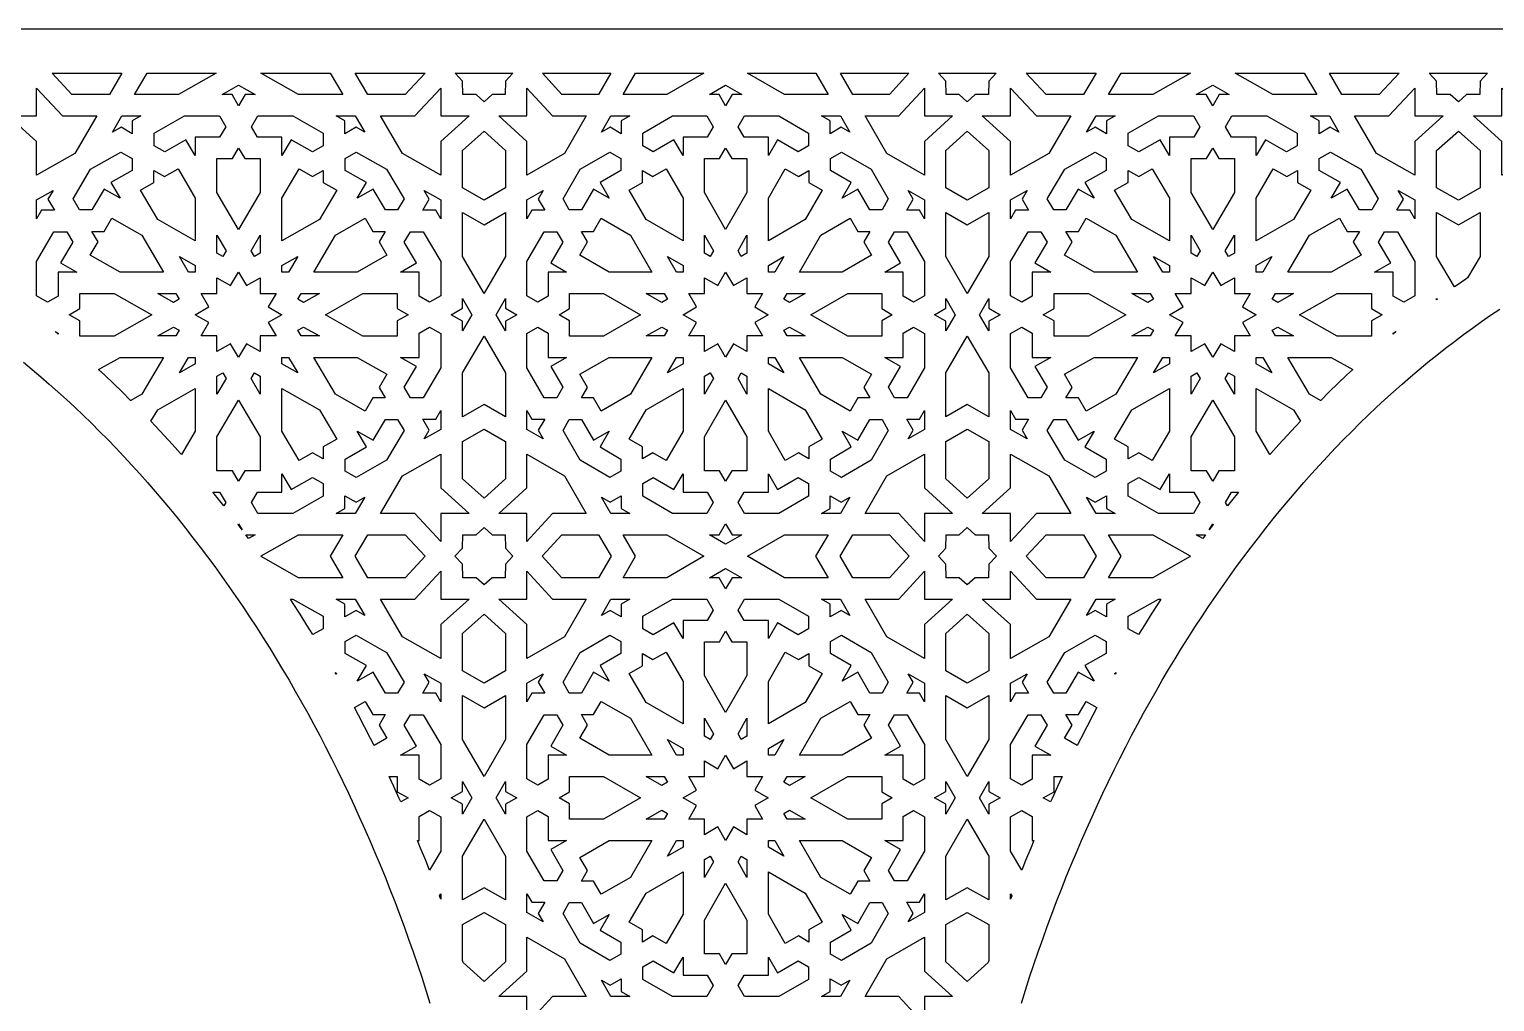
# Model space of a CAD drawing. Extents: x -1025 to 1025, y -625 to 625.
# Drawn here: x -317 to 350, y 182 to 625 of the extents above; entities that cross this region are included whole.
import ezdxf

# ---------------------------------------------------------------- set-up
doc = ezdxf.new("R2010")
doc.units = 0
doc.layers.add('LAYER_1', color=18, linetype='CONTINUOUS')

msp = doc.modelspace()

# ---------------------------------------------------------------- linework, layer by layer
at = {"layer": 'LAYER_1'}
for points in [[(1025, 625), (-1025, 625)], [(134.71, 181.52), (136.57, 187.4), (138.48, 193.25), (140.42, 199.07), (142.41, 204.86), (144.44, 210.62), (146.51, 216.35), (148.62, 222.04), (150.77, 227.7), (152.96, 233.33), (155.19, 238.92), (157.46, 244.48), (159.77, 250.01), (162.11, 255.5), (164.5, 260.96), (166.92, 266.38), (169.38, 271.76), (171.88, 277.11), (174.42, 282.42), (176.99, 287.69), (179.61, 292.93), (182.25, 298.13), (184.94, 303.29), (187.66, 308.41), (190.42, 313.49), (193.22, 318.53), (196.05, 323.53), (198.91, 328.49), (201.81, 333.41), (204.75, 338.29), (207.72, 343.13), (210.73, 347.92), (213.77, 352.67), (216.85, 357.38), (219.96, 362.05), (223.1, 366.67), (226.28, 371.24), (229.49, 375.78), (232.73, 380.26), (236.01, 384.7), (239.32, 389.1), (242.66, 393.45), (246.03, 397.75), (249.44, 402.01), (252.88, 406.22), (256.35, 410.38), (259.85, 414.49), (263.38, 418.55), (266.94, 422.56), (270.54, 426.53), (274.16, 430.44), (277.81, 434.31), (281.5, 438.12), (285.21, 441.88), (288.95, 445.59), (292.73, 449.25), (296.53, 452.85), (300.36, 456.41), (304.22, 459.91), (308.11, 463.35), (312.02, 466.74), (315.97, 470.08), (319.94, 473.36), (323.94, 476.59), (327.96, 479.76), (332.01, 482.88), (336.09, 485.93), (340.2, 488.94), (344.33, 491.88), (348.49, 494.77), (352.68, 497.6)], [(-319.94, 473.36), (-315.97, 470.08), (-312.02, 466.74), (-308.11, 463.35), (-304.22, 459.91), (-300.36, 456.41), (-296.53, 452.85), (-292.73, 449.25), (-288.95, 445.59), (-285.21, 441.88), (-281.5, 438.12), (-277.81, 434.31), (-274.16, 430.44), (-270.54, 426.53), (-266.94, 422.56), (-263.38, 418.55), (-259.85, 414.49), (-256.35, 410.38), (-252.88, 406.22), (-249.44, 402.01), (-246.03, 397.75), (-242.66, 393.45), (-239.32, 389.1), (-236.01, 384.7), (-232.73, 380.26), (-229.49, 375.78), (-226.28, 371.24), (-223.1, 366.67), (-219.96, 362.05), (-216.85, 357.38), (-213.77, 352.67), (-210.73, 347.92), (-207.72, 343.13), (-204.75, 338.29), (-201.81, 333.41), (-198.91, 328.49), (-196.05, 323.53), (-193.22, 318.53), (-190.42, 313.49), (-187.66, 308.41), (-184.94, 303.29), (-182.25, 298.13), (-179.61, 292.93), (-176.99, 287.69), (-174.42, 282.42), (-171.88, 277.11), (-169.38, 271.76), (-166.92, 266.38), (-164.5, 260.96), (-162.11, 255.5), (-159.77, 250.01), (-157.46, 244.48), (-155.19, 238.92), (-152.96, 233.33), (-150.77, 227.7), (-148.62, 222.04), (-146.51, 216.35), (-144.44, 210.62), (-142.41, 204.86), (-140.42, 199.07), (-138.48, 193.25), (-136.57, 187.4), (-134.71, 181.52)]]:
    msp.add_lwpolyline(points, dxfattribs=at)
for points in [[(-280.76, 595.25), (-297.78, 595.25), (-306.83, 605), (-275.04, 605)], [(-249.21, 595.25), (-269.34, 595.25), (-263.61, 605), (-232.04, 605)], [(-174.43, 595.25), (-194.56, 595.25), (-211.73, 605), (-180.16, 605)], [(-145.99, 595.25), (-163.01, 595.25), (-168.74, 605), (-136.95, 605)], [(-100.25, 601.37), (-100.44, 595.25), (-106.37, 595.25), (-110, 591.94), (-113.69, 595.25), (-119.72, 595.25), (-119.91, 601.37), (-123.28, 605), (-96.94, 605)], [(-57.88, 595.25), (-74.61, 595.25), (-83.5, 605), (-52.25, 605)], [(-26.86, 595.25), (-46.65, 595.25), (-41.02, 605), (-9.98, 605)], [(46.66, 595.25), (26.87, 595.25), (9.99, 605), (41.03, 605)], [(74.62, 595.25), (57.89, 595.25), (52.26, 605), (83.51, 605)], [(119.91, 601.37), (119.72, 595.25), (113.69, 595.25), (110, 591.95), (106.37, 595.25), (100.44, 595.25), (100.25, 601.37), (96.94, 605), (123.28, 605)], [(163.01, 595.25), (145.99, 595.25), (136.95, 605), (168.74, 605)], [(194.56, 595.25), (174.43, 595.25), (180.16, 605), (211.73, 605)], [(269.34, 595.25), (249.21, 595.25), (232.04, 605), (263.61, 605)], [(306.83, 605), (297.78, 595.25), (280.76, 595.25), (275.04, 605)], [(343.7, 601.37), (343.51, 595.25), (337.48, 595.25), (333.78, 591.94), (330.08, 595.25), (324.05, 595.25), (323.86, 601.37), (320.49, 605), (347.07, 605)], [(-302.14, 585.53), (-286.47, 585.53), (-296.54, 568.4), (-313.97, 558.5), (-313.97, 573.91), (-326.92, 585.53), (-313.97, 585.53), (-313.97, 598.26)], [(-214.35, 595.25), (-218.92, 595.25), (-221.89, 590.21), (-224.85, 595.25), (-229.43, 595.25), (-221.89, 599.53)], [(-129.81, 585.53), (-116.85, 585.53), (-129.81, 573.91), (-129.81, 558.5), (-147.24, 568.4), (-157.3, 585.53), (-141.63, 585.53), (-129.81, 598.26)], [(-78.9, 585.53), (-63.49, 585.53), (-73.39, 568.4), (-90.52, 558.5), (-90.52, 573.91), (-103.26, 585.53), (-90.52, 585.53), (-90.52, 598.26)], [(7.42, 595.25), (2.92, 595.25), (0, 590.21), (-2.91, 595.25), (-7.41, 595.25), (0, 599.53)], [(90.53, 585.53), (103.26, 585.53), (90.53, 573.91), (90.53, 558.5), (73.39, 568.4), (63.5, 585.53), (78.91, 585.53), (90.53, 598.26)], [(141.63, 585.53), (157.3, 585.53), (147.24, 568.4), (129.81, 558.5), (129.81, 573.91), (116.85, 585.53), (129.81, 585.53), (129.81, 598.26)], [(229.43, 595.25), (224.85, 595.25), (221.89, 590.21), (218.92, 595.25), (214.35, 595.25), (221.89, 599.53)], [(313.97, 585.53), (326.92, 585.53), (313.97, 573.91), (313.97, 558.5), (296.54, 568.4), (286.47, 585.53), (302.14, 585.53), (313.97, 598.26)], [(365.42, 585.53), (381.09, 585.53), (371.03, 568.4), (353.6, 558.5), (353.6, 573.91), (340.64, 585.53), (353.6, 585.53), (353.6, 598.26)], [(-270.31, 583.28), (-270.31, 577.46), (-275.44, 580.37), (-279.4, 578.12), (-275.05, 585.53), (-266.35, 585.53)], [(-227.72, 580.55), (-230.51, 575.81), (-241.65, 575.81), (-241.65, 567.53), (-245.87, 574.7), (-255.52, 569.22), (-260.35, 571.96), (-260.35, 577.71), (-246.56, 585.53), (-230.64, 585.53)], [(-183.43, 577.71), (-183.43, 571.96), (-188.25, 569.22), (-197.91, 574.7), (-202.12, 567.53), (-202.12, 575.81), (-213.27, 575.81), (-216.05, 580.55), (-213.13, 585.53), (-197.21, 585.53)], [(-164.37, 578.12), (-168.34, 580.37), (-173.46, 577.46), (-173.46, 583.28), (-177.43, 585.53), (-168.72, 585.53)], [(-47.6, 583.28), (-47.6, 577.46), (-52.64, 580.37), (-56.54, 578.12), (-52.26, 585.53), (-43.7, 585.53)], [(-5.73, 580.55), (-8.47, 575.81), (-19.43, 575.81), (-19.43, 567.53), (-23.57, 574.7), (-33.06, 569.22), (-37.81, 571.96), (-37.81, 577.71), (-24.25, 585.53), (-8.61, 585.53)], [(37.81, 577.71), (37.81, 571.96), (33.07, 569.22), (23.58, 574.7), (19.44, 567.53), (19.44, 575.81), (8.48, 575.81), (5.74, 580.55), (8.61, 585.53), (24.26, 585.53)], [(56.55, 578.12), (52.65, 580.37), (47.61, 577.46), (47.61, 583.28), (43.71, 585.53), (52.27, 585.53)], [(173.46, 583.28), (173.46, 577.46), (168.34, 580.37), (164.37, 578.12), (168.72, 585.53), (177.43, 585.53)], [(216.05, 580.55), (213.27, 575.81), (202.12, 575.81), (202.12, 567.53), (197.91, 574.7), (188.25, 569.22), (183.43, 571.96), (183.43, 577.71), (197.21, 585.53), (213.13, 585.53)], [(260.35, 577.71), (260.35, 571.96), (255.52, 569.22), (245.87, 574.7), (241.65, 567.53), (241.65, 575.81), (230.51, 575.81), (227.72, 580.55), (230.64, 585.53), (246.56, 585.53)], [(279.4, 578.12), (275.44, 580.37), (270.31, 577.46), (270.31, 583.28), (266.35, 585.53), (275.05, 585.53)], [(-109.98, 578.63), (-100.25, 569.79), (-100.25, 552.78), (-109.98, 547.19), (-110.04, 547.18), (-119.92, 552.78), (-119.92, 569.79), (-110.04, 578.65)], [(119.92, 569.79), (119.92, 552.78), (110.04, 547.18), (110, 547.2), (109.96, 547.18), (100.25, 552.78), (100.25, 569.79), (109.96, 578.65), (110, 578.61), (110.04, 578.65)], [(343.7, 569.79), (343.7, 552.78), (333.78, 547.18), (323.86, 552.78), (323.86, 569.79), (333.78, 578.65)], [(-270.44, 566.23), (-270.44, 560.75), (-280.1, 555.27), (-275.88, 548.1), (-283.18, 552.24), (-288.75, 542.75), (-294.33, 542.75), (-297.25, 547.73), (-289.29, 561.28), (-275.51, 569.1)], [(-219.06, 566.09), (-212.01, 566.09), (-212.01, 550.68), (-221.89, 533.88), (-231.76, 550.68), (-231.76, 566.09), (-224.71, 566.09), (-221.89, 570.89)], [(-154.48, 561.28), (-146.52, 547.73), (-149.44, 542.75), (-155.02, 542.75), (-160.59, 552.24), (-167.89, 548.1), (-163.68, 555.27), (-173.33, 560.75), (-173.33, 566.23), (-168.26, 569.1)], [(-47.73, 566.23), (-47.73, 560.75), (-57.22, 555.27), (-53.08, 548.1), (-60.26, 552.24), (-65.74, 542.75), (-71.22, 542.75), (-74.09, 547.73), (-66.27, 561.28), (-52.71, 569.1)], [(2.78, 566.09), (9.71, 566.09), (9.71, 550.68), (0, 533.88), (-9.7, 550.68), (-9.7, 566.09), (-2.77, 566.09), (0, 570.89)], [(66.27, 561.28), (74.1, 547.73), (71.22, 542.75), (65.74, 542.75), (60.26, 552.24), (53.09, 548.1), (57.23, 555.27), (47.74, 560.75), (47.74, 566.23), (52.72, 569.1)], [(173.33, 566.23), (173.33, 560.75), (163.68, 555.27), (167.89, 548.1), (160.59, 552.24), (155.02, 542.75), (149.44, 542.75), (146.52, 547.73), (154.48, 561.28), (168.26, 569.1)], [(224.71, 566.09), (231.76, 566.09), (231.76, 550.68), (221.89, 533.88), (212.01, 550.68), (212.01, 566.09), (219.06, 566.09), (221.89, 570.89)], [(289.29, 561.28), (297.25, 547.73), (294.33, 542.75), (288.75, 542.75), (283.18, 552.24), (275.88, 548.1), (280.1, 555.27), (270.44, 560.75), (270.44, 566.23), (275.51, 569.1)], [(-241.65, 548.08), (-241.65, 528.67), (-258.75, 538.37), (-266.58, 551.71), (-260.48, 555.18), (-260.48, 560.73), (-255.59, 557.95), (-249.49, 561.42)], [(-188.18, 557.95), (-183.29, 560.73), (-183.29, 555.18), (-177.19, 551.71), (-185.02, 538.37), (-202.12, 528.67), (-202.12, 548.08), (-194.29, 561.42)], [(-19.43, 548.08), (-19.43, 528.67), (-36.24, 538.37), (-43.94, 551.71), (-37.94, 555.18), (-37.94, 560.73), (-33.13, 557.95), (-27.13, 561.42)], [(33.14, 557.95), (37.95, 560.73), (37.95, 555.18), (43.95, 551.71), (36.25, 538.37), (19.44, 528.67), (19.44, 548.08), (27.14, 561.42)], [(202.12, 548.08), (202.12, 528.67), (185.02, 538.37), (177.19, 551.71), (183.29, 555.18), (183.29, 560.73), (188.18, 557.95), (194.29, 561.42)], [(255.59, 557.95), (260.48, 560.73), (260.48, 555.18), (266.58, 551.71), (258.75, 538.37), (241.65, 528.67), (241.65, 548.08), (249.49, 561.42)], [(-308.72, 547.66), (-305.76, 542.62), (-311.68, 542.62), (-313.97, 538.72), (-313.97, 547.28), (-306.43, 551.55)], [(-129.81, 547.28), (-129.81, 538.72), (-132.1, 542.62), (-138.02, 542.62), (-135.06, 547.66), (-137.34, 551.55)], [(-85.36, 547.66), (-82.45, 542.62), (-88.27, 542.62), (-90.52, 538.72), (-90.52, 547.28), (-83.11, 551.55)], [(90.53, 547.28), (90.53, 538.72), (88.28, 542.62), (82.46, 542.62), (85.37, 547.66), (83.12, 551.55)], [(135.06, 547.66), (138.02, 542.62), (132.1, 542.62), (129.81, 538.72), (129.81, 547.28), (137.34, 551.55)], [(313.97, 547.28), (313.97, 538.72), (311.68, 542.62), (305.76, 542.62), (308.72, 547.66), (306.43, 551.55)], [(-100.25, 521.55), (-109.98, 504.78), (-110.04, 504.74), (-119.91, 521.55), (-119.91, 541.55), (-110.04, 535.95), (-109.98, 535.96), (-100.25, 541.55)], [(119.91, 521.55), (110.04, 504.74), (110, 504.81), (109.96, 504.74), (100.25, 521.55), (100.25, 541.55), (109.96, 535.95), (110, 535.97), (110.04, 535.95), (119.91, 541.55)], [(343.7, 521.55), (337.92, 511.76), (337.19, 511.27), (332.83, 508.24), (332.05, 507.68), (323.86, 521.55), (323.86, 541.55), (333.78, 535.95), (343.7, 541.55)], [(-265.99, 531.26), (-256.12, 514.45), (-275.86, 514.45), (-289.43, 522.15), (-285.91, 528.15), (-288.73, 532.96), (-283.08, 532.96), (-279.56, 538.96)], [(-160.69, 532.96), (-155.04, 532.96), (-157.87, 528.15), (-154.34, 522.15), (-167.91, 514.45), (-187.65, 514.45), (-177.78, 531.26), (-164.21, 538.96)], [(-43.36, 531.26), (-33.65, 514.45), (-53.06, 514.45), (-66.4, 522.15), (-62.94, 528.15), (-65.71, 532.96), (-60.16, 532.96), (-56.7, 538.96)], [(60.17, 532.96), (65.72, 532.96), (62.94, 528.15), (66.41, 522.15), (53.07, 514.45), (33.66, 514.45), (43.36, 531.26), (56.7, 538.96)], [(177.78, 531.26), (187.65, 514.45), (167.91, 514.45), (154.34, 522.15), (157.87, 528.15), (155.04, 532.96), (160.69, 532.96), (164.21, 538.96)], [(283.08, 532.96), (288.73, 532.96), (285.91, 528.15), (289.43, 522.15), (275.86, 514.45), (256.12, 514.45), (265.99, 531.26), (279.56, 538.96)], [(-297.37, 528.08), (-302.95, 518.59), (-295.65, 514.45), (-304.07, 514.45), (-304.07, 503.49), (-308.9, 500.75), (-313.97, 503.63), (-313.97, 519.28), (-306.01, 532.83), (-300.16, 532.83)], [(-227.6, 524.15), (-229.12, 521.56), (-231.76, 523.06), (-231.76, 531.24)], [(-212.01, 523.06), (-214.65, 521.56), (-216.17, 524.15), (-212.01, 531.24)], [(-129.81, 519.28), (-129.81, 503.63), (-134.87, 500.75), (-139.7, 503.49), (-139.7, 514.45), (-148.13, 514.45), (-140.83, 518.59), (-146.4, 528.08), (-143.61, 532.83), (-137.77, 532.83)], [(-74.21, 528.08), (-79.69, 518.59), (-72.51, 514.45), (-80.8, 514.45), (-80.8, 503.49), (-85.54, 500.75), (-90.52, 503.63), (-90.52, 519.28), (-82.7, 532.83), (-76.95, 532.83)], [(-5.61, 524.15), (-7.11, 521.56), (-9.7, 523.06), (-9.7, 531.24)], [(9.71, 523.06), (7.12, 521.56), (5.62, 524.15), (9.71, 531.24)], [(90.53, 519.28), (90.53, 503.63), (85.55, 500.75), (80.8, 503.49), (80.8, 514.45), (72.52, 514.45), (79.69, 518.59), (74.22, 528.08), (76.95, 532.83), (82.71, 532.83)], [(146.4, 528.08), (140.83, 518.59), (148.13, 514.45), (139.7, 514.45), (139.7, 503.49), (134.87, 500.75), (129.81, 503.63), (129.81, 519.28), (137.77, 532.83), (143.61, 532.83)], [(216.17, 524.15), (214.65, 521.56), (212.01, 523.06), (212.01, 531.24)], [(231.76, 523.06), (229.12, 521.56), (227.6, 524.15), (231.76, 531.24)], [(313.97, 519.28), (313.97, 503.63), (308.9, 500.75), (304.07, 503.49), (304.07, 514.45), (295.65, 514.45), (302.95, 518.59), (297.37, 528.08), (300.16, 532.83), (306.01, 532.83)], [(-241.65, 517.44), (-241.65, 514.45), (-244.7, 514.45), (-248.86, 521.53)], [(-199.08, 514.45), (-202.12, 514.45), (-202.12, 517.44), (-194.92, 521.53)], [(-19.43, 517.44), (-19.43, 514.45), (-22.42, 514.45), (-26.51, 521.53)], [(22.43, 514.45), (19.44, 514.45), (19.44, 517.44), (26.52, 521.53)], [(202.12, 517.44), (202.12, 514.45), (199.08, 514.45), (194.92, 521.53)], [(244.7, 514.45), (241.65, 514.45), (241.65, 517.44), (248.86, 521.53)], [(-218.27, 508.28), (-212.01, 511.83), (-212.01, 504.73), (-204.79, 504.73), (-208.4, 498.58), (-202.14, 495.02), (-208.4, 491.47), (-204.79, 485.32), (-212.01, 485.32), (-212.01, 478.22), (-218.27, 481.77), (-221.89, 475.62), (-225.5, 481.77), (-231.76, 478.22), (-231.76, 485.32), (-238.99, 485.32), (-235.37, 491.47), (-241.63, 495.02), (-235.37, 498.58), (-238.99, 504.73), (-231.76, 504.73), (-231.76, 511.83), (-225.5, 508.28), (-221.89, 514.43)], [(3.56, 508.28), (9.71, 511.83), (9.71, 504.73), (16.82, 504.73), (13.26, 498.58), (19.42, 495.02), (13.26, 491.47), (16.82, 485.32), (9.71, 485.32), (9.71, 478.22), (3.56, 481.77), (0, 475.62), (-3.55, 481.77), (-9.7, 478.22), (-9.7, 485.32), (-16.81, 485.32), (-13.26, 491.47), (-19.41, 495.02), (-13.26, 498.58), (-16.81, 504.73), (-9.7, 504.73), (-9.7, 511.83), (-3.55, 508.28), (0, 514.43)], [(225.5, 508.28), (231.76, 511.83), (231.76, 504.73), (238.99, 504.73), (235.37, 498.58), (241.63, 495.02), (235.37, 491.47), (238.99, 485.32), (231.76, 485.32), (231.76, 478.22), (225.5, 481.77), (221.89, 475.62), (218.27, 481.77), (212.01, 478.22), (212.01, 485.32), (204.79, 485.32), (208.4, 491.47), (202.14, 495.02), (208.4, 498.58), (204.79, 504.73), (212.01, 504.73), (212.01, 511.83), (218.27, 508.28), (221.89, 514.43)], [(-261.42, 495.02), (-278.51, 485.31), (-294.18, 485.31), (-294.18, 492.24), (-299.07, 495.02), (-294.18, 497.8), (-294.18, 504.73), (-278.51, 504.73)], [(-248.89, 502.13), (-251.52, 500.64), (-258.73, 504.73), (-250.41, 504.73)], [(-192.25, 500.64), (-194.89, 502.13), (-193.36, 504.73), (-185.05, 504.73)], [(-149.59, 497.8), (-144.7, 495.02), (-149.59, 492.24), (-149.59, 485.31), (-165.26, 485.31), (-182.36, 495.02), (-165.26, 504.73), (-149.59, 504.73)], [(-115.56, 495.02), (-119.91, 487.61), (-119.91, 492.11), (-125.04, 495.02), (-119.91, 497.93), (-119.91, 502.43)], [(-100.25, 497.93), (-95.2, 495.02), (-100.25, 492.11), (-100.25, 487.61), (-104.52, 495.02), (-100.25, 502.43)], [(-38.86, 495.02), (-55.67, 485.31), (-71.07, 485.31), (-71.07, 492.24), (-75.88, 495.02), (-71.07, 497.8), (-71.07, 504.73), (-55.67, 504.73)], [(-26.54, 502.13), (-29.13, 500.64), (-36.22, 504.73), (-28.04, 504.73)], [(29.14, 500.64), (26.55, 502.13), (28.05, 504.73), (36.22, 504.73)], [(71.08, 497.8), (75.89, 495.02), (71.08, 492.24), (71.08, 485.31), (55.67, 485.31), (38.87, 495.02), (55.67, 504.73), (71.08, 504.73)], [(104.53, 495.02), (100.25, 487.61), (100.25, 492.11), (95.21, 495.02), (100.25, 497.93), (100.25, 502.43)], [(119.91, 497.93), (125.04, 495.02), (119.91, 492.11), (119.91, 487.61), (115.56, 495.02), (119.91, 502.43)], [(182.36, 495.02), (165.26, 485.31), (149.59, 485.31), (149.59, 492.24), (144.7, 495.02), (149.59, 497.8), (149.59, 504.73), (165.26, 504.73)], [(194.89, 502.13), (192.25, 500.64), (185.05, 504.73), (193.36, 504.73)], [(251.52, 500.64), (248.89, 502.13), (250.41, 504.73), (258.73, 504.73)], [(294.18, 497.8), (299.07, 495.02), (294.18, 492.24), (294.18, 485.31), (278.51, 485.31), (261.42, 495.02), (278.51, 504.73), (294.18, 504.73)], [(324.13, 501.96), (323.86, 501.76), (323.86, 502.43)], [(-248.89, 487.91), (-250.41, 485.32), (-258.73, 485.32), (-251.52, 489.41)], [(-185.05, 485.32), (-193.36, 485.32), (-194.89, 487.91), (-192.25, 489.41)], [(-129.81, 486.41), (-129.81, 470.77), (-137.77, 457.22), (-143.61, 457.22), (-146.4, 461.96), (-140.83, 471.45), (-148.13, 475.59), (-139.7, 475.59), (-139.7, 486.55), (-134.87, 489.29)], [(-80.8, 486.55), (-80.8, 475.59), (-72.51, 475.59), (-79.69, 471.45), (-74.21, 461.96), (-76.95, 457.22), (-82.7, 457.22), (-90.52, 470.77), (-90.52, 486.41), (-85.54, 489.29)], [(-26.54, 487.91), (-28.04, 485.32), (-36.22, 485.32), (-29.13, 489.41)], [(36.22, 485.32), (28.05, 485.32), (26.55, 487.91), (29.14, 489.41)], [(90.53, 486.41), (90.53, 470.77), (82.71, 457.22), (76.95, 457.22), (74.22, 461.96), (79.69, 471.45), (72.52, 475.59), (80.8, 475.59), (80.8, 486.55), (85.55, 489.29)], [(139.7, 486.55), (139.7, 475.59), (148.13, 475.59), (140.83, 471.45), (146.4, 461.96), (143.61, 457.22), (137.77, 457.22), (129.81, 470.77), (129.81, 486.41), (134.87, 489.29)], [(194.89, 487.91), (193.36, 485.32), (185.05, 485.32), (192.25, 489.41)], [(258.73, 485.32), (250.41, 485.32), (248.89, 487.91), (251.52, 489.41)], [(-304.07, 486.55), (-304.07, 486.2), (-305.42, 487.31)], [(-100.25, 468.49), (-100.25, 448.49), (-110, 454.09), (-119.91, 448.49), (-119.91, 468.49), (-110, 485.3)], [(119.91, 468.49), (119.91, 448.49), (110, 454.09), (100.25, 448.49), (100.25, 468.49), (110, 485.3)], [(304.07, 486.2), (304.07, 486.55), (305.42, 487.31)], [(-265.99, 458.78), (-270.99, 455.95), (-271.06, 456.01), (-274.95, 459.87), (-278.88, 463.68), (-282.85, 467.44), (-285.65, 470.04), (-275.86, 475.59), (-256.12, 475.59)], [(-241.65, 472.6), (-248.86, 468.51), (-244.7, 475.6), (-241.65, 475.6)], [(-194.92, 468.51), (-202.12, 472.6), (-202.12, 475.6), (-199.08, 475.6)], [(-154.34, 467.89), (-157.87, 461.89), (-155.04, 457.08), (-160.69, 457.08), (-164.21, 451.08), (-177.78, 458.78), (-187.65, 475.59), (-167.91, 475.59)], [(-43.36, 458.78), (-56.7, 451.08), (-60.16, 457.08), (-65.71, 457.08), (-62.94, 461.89), (-66.4, 467.89), (-53.06, 475.59), (-33.65, 475.59)], [(-19.43, 472.6), (-26.51, 468.51), (-22.42, 475.6), (-19.43, 475.6)], [(26.52, 468.51), (19.44, 472.6), (19.44, 475.6), (22.43, 475.6)], [(66.41, 467.89), (62.94, 461.89), (65.72, 457.08), (60.17, 457.08), (56.7, 451.08), (43.36, 458.78), (33.66, 475.59), (53.07, 475.59)], [(177.78, 458.78), (164.21, 451.08), (160.69, 457.08), (155.04, 457.08), (157.87, 461.89), (154.34, 467.89), (167.91, 475.59), (187.65, 475.59)], [(202.12, 472.6), (194.92, 468.51), (199.08, 475.6), (202.12, 475.6)], [(248.86, 468.51), (241.65, 472.6), (241.65, 475.6), (244.7, 475.6)], [(285.65, 470.04), (282.85, 467.44), (278.88, 463.68), (274.95, 459.87), (271.06, 456.01), (270.99, 455.95), (265.99, 458.78), (256.12, 475.59), (275.86, 475.59)], [(-227.6, 465.89), (-231.76, 458.81), (-231.76, 466.99), (-229.12, 468.49)], [(-212.01, 466.99), (-212.01, 458.81), (-216.17, 465.89), (-214.65, 468.49)], [(-5.61, 465.89), (-9.7, 458.81), (-9.7, 466.99), (-7.11, 468.49)], [(9.71, 466.99), (9.71, 458.81), (5.62, 465.89), (7.12, 468.49)], [(216.17, 465.89), (212.01, 458.81), (212.01, 466.99), (214.65, 468.49)], [(231.76, 466.99), (231.76, 458.81), (227.6, 465.89), (229.12, 468.49)], [(-241.65, 441.96), (-247.93, 431.27), (-248.35, 431.75), (-252.05, 435.92), (-255.79, 440.04), (-259.56, 444.11), (-261.8, 446.48), (-258.75, 451.67), (-241.65, 461.37)], [(-185.02, 451.67), (-177.19, 438.33), (-183.29, 434.86), (-183.29, 429.31), (-188.18, 432.09), (-194.29, 428.62), (-202.12, 441.96), (-202.12, 461.37)], [(-19.43, 441.96), (-27.13, 428.62), (-33.13, 432.09), (-37.94, 429.31), (-37.94, 434.86), (-43.94, 438.33), (-36.24, 451.67), (-19.43, 461.37)], [(36.25, 451.67), (43.95, 438.33), (37.95, 434.86), (37.95, 429.31), (33.14, 432.09), (27.14, 428.62), (19.44, 441.96), (19.44, 461.37)], [(202.12, 441.96), (194.29, 428.62), (188.18, 432.09), (183.29, 429.31), (183.29, 434.86), (177.19, 438.33), (185.02, 451.67), (202.12, 461.37)], [(258.75, 451.67), (261.8, 446.48), (259.56, 444.11), (255.79, 440.04), (252.05, 435.92), (248.35, 431.75), (247.93, 431.27), (241.65, 441.96), (241.65, 461.37)], [(-212.01, 439.36), (-212.01, 423.96), (-219.06, 423.96), (-221.89, 419.15), (-224.71, 423.96), (-231.76, 423.96), (-231.76, 439.36), (-221.89, 456.16)], [(9.71, 439.36), (9.71, 423.96), (2.78, 423.96), (0, 419.15), (-2.77, 423.96), (-9.7, 423.96), (-9.7, 439.36), (0, 456.16)], [(231.76, 439.36), (231.76, 423.96), (224.71, 423.96), (221.89, 419.15), (219.06, 423.96), (212.01, 423.96), (212.01, 439.36), (221.89, 456.16)], [(-146.52, 442.31), (-154.48, 428.76), (-168.26, 420.94), (-173.33, 423.81), (-173.33, 429.29), (-163.68, 434.77), (-167.89, 441.94), (-160.59, 437.8), (-155.02, 447.29), (-149.44, 447.29)], [(-129.81, 442.77), (-137.34, 438.49), (-135.06, 442.38), (-138.02, 447.42), (-132.1, 447.42), (-129.81, 451.32)], [(-88.27, 447.42), (-82.45, 447.42), (-85.36, 442.38), (-83.11, 438.49), (-90.52, 442.77), (-90.52, 451.32)], [(-60.26, 437.8), (-53.08, 441.94), (-57.22, 434.77), (-47.73, 429.29), (-47.73, 423.81), (-52.71, 420.94), (-66.27, 428.76), (-74.09, 442.31), (-71.22, 447.29), (-65.74, 447.29)], [(74.1, 442.31), (66.27, 428.76), (52.72, 420.94), (47.74, 423.81), (47.74, 429.29), (57.23, 434.77), (53.09, 441.94), (60.26, 437.8), (65.74, 447.29), (71.22, 447.29)], [(90.53, 442.77), (83.12, 438.49), (85.37, 442.38), (82.46, 447.42), (88.28, 447.42), (90.53, 451.32)], [(132.1, 447.42), (138.02, 447.42), (135.06, 442.38), (137.34, 438.49), (129.81, 442.77), (129.81, 451.32)], [(160.59, 437.8), (167.89, 441.94), (163.68, 434.77), (173.33, 429.29), (173.33, 423.81), (168.26, 420.94), (154.48, 428.76), (146.52, 442.31), (149.44, 447.29), (155.02, 447.29)], [(-100.25, 437.26), (-100.25, 420.25), (-110, 411.39), (-119.91, 420.25), (-119.91, 437.26), (-110, 442.86)], [(119.91, 437.26), (119.91, 420.25), (110, 411.39), (100.25, 420.25), (100.25, 437.26), (110, 442.86)], [(-129.81, 416.13), (-116.85, 404.51), (-129.81, 404.51), (-129.81, 391.78), (-141.63, 404.51), (-157.3, 404.51), (-147.24, 421.64), (-129.81, 431.54)], [(-73.39, 421.64), (-63.49, 404.51), (-78.9, 404.51), (-90.52, 391.78), (-90.52, 404.51), (-103.26, 404.51), (-90.52, 416.13), (-90.52, 431.54)], [(90.53, 416.13), (103.26, 404.51), (90.53, 404.51), (90.53, 391.78), (78.91, 404.51), (63.5, 404.51), (73.39, 421.64), (90.53, 431.54)], [(147.24, 421.64), (157.3, 404.51), (141.63, 404.51), (129.81, 391.78), (129.81, 404.51), (116.85, 404.51), (129.81, 416.13), (129.81, 431.54)], [(-197.91, 415.34), (-188.25, 420.82), (-183.43, 418.08), (-183.43, 412.33), (-197.21, 404.51), (-213.13, 404.51), (-216.05, 409.49), (-213.27, 414.23), (-202.12, 414.23), (-202.12, 422.52)], [(-19.43, 414.23), (-8.47, 414.23), (-5.73, 409.49), (-8.61, 404.51), (-24.25, 404.51), (-37.81, 412.33), (-37.81, 418.08), (-33.06, 420.82), (-23.57, 415.34), (-19.43, 422.52)], [(23.58, 415.34), (33.07, 420.82), (37.81, 418.08), (37.81, 412.33), (24.26, 404.51), (8.61, 404.51), (5.74, 409.49), (8.48, 414.23), (19.44, 414.23), (19.44, 422.52)], [(202.12, 414.23), (213.27, 414.23), (216.05, 409.49), (213.13, 404.51), (197.21, 404.51), (183.43, 412.33), (183.43, 418.08), (188.25, 420.82), (197.91, 415.34), (202.12, 422.52)], [(-227.72, 409.49), (-228.62, 407.96), (-230.36, 410.17), (-233.61, 414.23), (-230.51, 414.23)], [(230.36, 410.17), (228.62, 407.96), (227.72, 409.49), (230.51, 414.23), (233.61, 414.23)], [(-168.34, 409.67), (-164.37, 411.92), (-168.72, 404.51), (-177.43, 404.51), (-173.46, 406.76), (-173.46, 412.58)], [(-47.6, 406.76), (-43.7, 404.51), (-52.26, 404.51), (-56.54, 411.92), (-52.64, 409.67), (-47.6, 412.58)], [(52.65, 409.67), (56.55, 411.92), (52.27, 404.51), (43.71, 404.51), (47.61, 406.76), (47.61, 412.58)], [(173.46, 406.76), (177.43, 404.51), (168.72, 404.51), (164.37, 411.92), (168.34, 409.67), (173.46, 412.58)], [(-220.2, 396.96), (-222.09, 399.48), (-221.89, 399.83)], [(-217.34, 393.09), (-218.59, 394.79), (-214.35, 394.79)], [(-180.18, 385), (-174.43, 375.21), (-194.56, 375.21), (-211.31, 384.72), (-211.6, 385.12), (-194.56, 394.79), (-174.43, 394.79)], [(-136.91, 385), (-145.99, 375.21), (-163.01, 375.21), (-168.76, 385), (-163.01, 394.79), (-145.99, 394.79)], [(-106.37, 394.79), (-100.44, 394.79), (-100.25, 388.67), (-96.9, 385), (-100.25, 381.33), (-100.44, 375.21), (-106.37, 375.21), (-110, 371.94), (-113.69, 375.21), (-119.72, 375.21), (-119.91, 381.33), (-123.32, 385), (-119.91, 388.67), (-119.72, 394.79), (-113.69, 394.79), (-110, 398.05)], [(-52.23, 385), (-57.88, 375.21), (-74.61, 375.21), (-83.54, 385), (-74.61, 394.79), (-57.88, 394.79)], [(-9.91, 385), (-26.86, 375.21), (-46.65, 375.21), (-41, 385), (-46.65, 394.79), (-26.86, 394.79)], [(2.92, 394.79), (7.42, 394.79), (0, 390.51), (-7.41, 394.79), (-2.91, 394.79), (0, 399.83)], [(41, 385), (46.66, 375.21), (26.87, 375.21), (9.91, 385), (26.87, 394.79), (46.66, 394.79)], [(83.55, 385), (74.62, 375.21), (57.89, 375.21), (52.23, 385), (57.89, 394.79), (74.62, 394.79)], [(113.69, 394.79), (119.72, 394.79), (119.91, 388.67), (123.32, 385), (119.91, 381.33), (119.72, 375.21), (113.69, 375.21), (110, 371.94), (106.37, 375.21), (100.44, 375.21), (100.25, 381.33), (96.91, 385), (100.25, 388.67), (100.44, 394.79), (106.37, 394.79), (110, 398.05)], [(168.76, 385), (163.01, 375.21), (145.99, 375.21), (136.91, 385), (145.99, 394.79), (163.01, 394.79)], [(211.6, 385.12), (211.31, 384.72), (194.56, 375.21), (174.43, 375.21), (180.18, 385), (174.43, 394.79), (194.56, 394.79)], [(217.34, 393.09), (214.35, 394.79), (218.59, 394.79)], [(222.09, 399.48), (220.2, 396.96), (221.89, 399.83)], [(-129.81, 365.49), (-116.85, 365.49), (-129.81, 353.87), (-129.81, 338.46), (-147.24, 348.35), (-157.3, 365.49), (-141.63, 365.49), (-129.81, 378.22)], [(-78.9, 365.49), (-63.49, 365.49), (-73.39, 348.35), (-90.52, 338.46), (-90.52, 353.87), (-103.26, 365.49), (-90.52, 365.49), (-90.52, 378.22)], [(7.42, 375.21), (2.92, 375.21), (0, 370.17), (-2.91, 375.21), (-7.41, 375.21), (0, 379.49)], [(90.53, 365.49), (103.26, 365.49), (90.53, 353.87), (90.53, 338.46), (73.39, 348.35), (63.5, 365.49), (78.91, 365.49), (90.53, 378.22)], [(141.63, 365.49), (157.3, 365.49), (147.24, 348.35), (129.81, 338.46), (129.81, 353.87), (116.85, 365.49), (129.81, 365.49), (129.81, 378.22)], [(-183.43, 357.67), (-183.43, 351.92), (-188.04, 349.3), (-190.73, 353.68), (-193.84, 358.62), (-196.98, 363.53), (-198.26, 365.49), (-197.21, 365.49)], [(-164.37, 358.08), (-168.34, 360.33), (-173.46, 357.42), (-173.46, 363.24), (-177.43, 365.49), (-168.72, 365.49)], [(-47.6, 363.24), (-47.6, 357.42), (-52.64, 360.33), (-56.54, 358.08), (-52.26, 365.49), (-43.7, 365.49)], [(-5.73, 360.51), (-8.47, 355.77), (-19.43, 355.77), (-19.43, 347.48), (-23.57, 354.66), (-33.06, 349.18), (-37.81, 351.92), (-37.81, 357.67), (-24.25, 365.49), (-8.61, 365.49)], [(37.81, 357.67), (37.81, 351.92), (33.07, 349.18), (23.58, 354.66), (19.44, 347.48), (19.44, 355.77), (8.48, 355.77), (5.74, 360.51), (8.61, 365.49), (24.26, 365.49)], [(56.55, 358.08), (52.65, 360.33), (47.61, 357.42), (47.61, 363.24), (43.71, 365.49), (52.27, 365.49)], [(173.46, 363.24), (173.46, 357.42), (168.34, 360.33), (164.37, 358.08), (168.72, 365.49), (177.43, 365.49)], [(196.98, 363.53), (193.84, 358.62), (190.73, 353.68), (188.04, 349.3), (183.43, 351.92), (183.43, 357.67), (197.21, 365.49), (198.26, 365.49)], [(-100.25, 349.75), (-100.25, 332.74), (-110, 327.14), (-119.91, 332.74), (-119.91, 349.75), (-110, 358.6)], [(119.91, 349.75), (119.91, 332.74), (110, 327.14), (100.25, 332.74), (100.25, 349.75), (110, 358.6)], [(-154.48, 341.24), (-146.52, 327.69), (-149.44, 322.71), (-155.02, 322.71), (-160.59, 332.2), (-167.89, 328.06), (-163.68, 335.23), (-173.33, 340.71), (-173.33, 346.19), (-168.26, 349.06)], [(-47.73, 346.19), (-47.73, 340.71), (-57.22, 335.23), (-53.08, 328.06), (-60.26, 332.2), (-65.74, 322.71), (-71.22, 322.71), (-74.09, 327.69), (-66.27, 341.24), (-52.71, 349.06)], [(2.78, 346.04), (9.71, 346.04), (9.71, 330.64), (0, 313.83), (-9.7, 330.64), (-9.7, 346.04), (-2.77, 346.04), (0, 350.85)], [(66.27, 341.24), (74.1, 327.69), (71.22, 322.71), (65.74, 322.71), (60.26, 332.2), (53.09, 328.06), (57.23, 335.23), (47.74, 340.71), (47.74, 346.19), (52.72, 349.06)], [(173.33, 346.19), (173.33, 340.71), (163.68, 335.23), (167.89, 328.06), (160.59, 332.2), (155.02, 322.71), (149.44, 322.71), (146.52, 327.69), (154.48, 341.24), (168.26, 349.06)], [(-19.43, 328.03), (-19.43, 308.63), (-36.24, 318.33), (-43.94, 331.67), (-37.94, 335.13), (-37.94, 340.68), (-33.13, 337.91), (-27.13, 341.37)], [(33.14, 337.91), (37.95, 340.68), (37.95, 335.13), (43.95, 331.67), (36.25, 318.33), (19.44, 308.63), (19.44, 328.03), (27.14, 341.37)], [(-177.19, 331.67), (-177.43, 331.25), (-177.9, 332.07)], [(-129.81, 327.23), (-129.81, 318.68), (-132.1, 322.57), (-138.02, 322.57), (-135.06, 327.61), (-137.34, 331.51)], [(-85.36, 327.61), (-82.45, 322.57), (-88.27, 322.57), (-90.52, 318.68), (-90.52, 327.23), (-83.11, 331.51)], [(90.53, 327.23), (90.53, 318.68), (88.28, 322.57), (82.46, 322.57), (85.37, 327.61), (83.12, 331.51)], [(135.06, 327.61), (138.02, 322.57), (132.1, 322.57), (129.81, 318.68), (129.81, 327.23), (137.34, 331.51)], [(177.43, 331.25), (177.19, 331.67), (177.9, 332.07)], [(-100.25, 301.51), (-110, 284.7), (-119.91, 301.51), (-119.91, 321.51), (-110, 315.91), (-100.25, 321.51)], [(119.91, 301.51), (110, 284.7), (100.25, 301.51), (100.25, 321.51), (110, 315.91), (119.91, 321.51)], [(-160.69, 312.91), (-155.04, 312.91), (-157.87, 308.11), (-154.34, 302.11), (-160.18, 298.79), (-161.75, 301.94), (-164.47, 307.29), (-167.24, 312.6), (-169.12, 316.13), (-164.21, 318.91)], [(-43.36, 311.21), (-33.65, 294.41), (-53.06, 294.41), (-66.4, 302.11), (-62.94, 308.11), (-65.71, 312.91), (-60.16, 312.91), (-56.7, 318.91)], [(60.17, 312.91), (65.72, 312.91), (62.94, 308.11), (66.41, 302.11), (53.07, 294.41), (33.66, 294.41), (43.36, 311.21), (56.7, 318.91)], [(169.12, 316.13), (167.24, 312.6), (164.47, 307.29), (161.75, 301.94), (160.18, 298.79), (154.34, 302.11), (157.87, 308.11), (155.04, 312.91), (160.69, 312.91), (164.21, 318.91)], [(-129.81, 299.23), (-129.81, 283.59), (-134.87, 280.71), (-139.7, 283.45), (-139.7, 294.41), (-148.13, 294.41), (-140.83, 298.55), (-146.4, 308.04), (-143.61, 312.78), (-137.77, 312.78)], [(-74.21, 308.04), (-79.69, 298.55), (-72.51, 294.41), (-80.8, 294.41), (-80.8, 283.45), (-85.54, 280.71), (-90.52, 283.59), (-90.52, 299.23), (-82.7, 312.78), (-76.95, 312.78)], [(-5.61, 304.1), (-7.11, 301.51), (-9.7, 303.01), (-9.7, 311.19)], [(9.71, 303.01), (7.12, 301.51), (5.62, 304.1), (9.71, 311.19)], [(90.53, 299.23), (90.53, 283.59), (85.55, 280.71), (80.8, 283.45), (80.8, 294.41), (72.52, 294.41), (79.69, 298.55), (74.22, 308.04), (76.95, 312.78), (82.71, 312.78)], [(146.4, 308.04), (140.83, 298.55), (148.13, 294.41), (139.7, 294.41), (139.7, 283.45), (134.87, 280.71), (129.81, 283.59), (129.81, 299.23), (137.77, 312.78), (143.61, 312.78)], [(-19.43, 297.39), (-19.43, 294.4), (-22.42, 294.4), (-26.51, 301.48)], [(22.43, 294.4), (19.44, 294.4), (19.44, 297.39), (26.52, 301.48)], [(3.56, 288.23), (9.71, 291.78), (9.71, 284.68), (16.82, 284.68), (13.26, 278.53), (19.42, 274.97), (13.26, 271.42), (16.82, 265.27), (9.71, 265.27), (9.71, 258.17), (3.56, 261.72), (0, 255.57), (-3.55, 261.72), (-9.7, 258.17), (-9.7, 265.27), (-16.81, 265.27), (-13.26, 271.42), (-19.41, 274.97), (-13.26, 278.53), (-16.81, 284.68), (-9.7, 284.68), (-9.7, 291.78), (-3.55, 288.23), (0, 294.38)], [(-149.59, 277.76), (-144.7, 274.98), (-148.02, 273.09), (-148.7, 274.62), (-151.23, 280.15), (-153.34, 284.68), (-149.59, 284.68)], [(-115.56, 274.98), (-119.91, 267.57), (-119.91, 272.07), (-125.04, 274.98), (-119.91, 277.89), (-119.91, 282.39)], [(-100.25, 277.89), (-95.2, 274.98), (-100.25, 272.07), (-100.25, 267.57), (-104.52, 274.98), (-100.25, 282.39)], [(-38.86, 274.98), (-55.67, 265.27), (-71.07, 265.27), (-71.07, 272.2), (-75.88, 274.98), (-71.07, 277.76), (-71.07, 284.68), (-55.67, 284.68)], [(-26.54, 282.08), (-29.13, 280.59), (-36.22, 284.68), (-28.04, 284.68)], [(29.14, 280.59), (26.55, 282.08), (28.05, 284.68), (36.22, 284.68)], [(71.08, 277.76), (75.89, 274.98), (71.08, 272.2), (71.08, 265.27), (55.67, 265.27), (38.87, 274.98), (55.67, 284.68), (71.08, 284.68)], [(104.53, 274.98), (100.25, 267.57), (100.25, 272.07), (95.21, 274.98), (100.25, 277.89), (100.25, 282.39)], [(119.91, 277.89), (125.04, 274.98), (119.91, 272.07), (119.91, 267.57), (115.56, 274.98), (119.91, 282.39)], [(151.23, 280.15), (148.7, 274.62), (148.02, 273.09), (144.7, 274.98), (149.59, 277.76), (149.59, 284.68), (153.34, 284.68)], [(-129.81, 266.37), (-129.81, 250.72), (-134.9, 242.04), (-136.64, 246.4), (-138.97, 252.11), (-140.4, 255.55), (-139.7, 255.55), (-139.7, 266.5), (-134.87, 269.24)], [(-80.8, 266.5), (-80.8, 255.55), (-72.51, 255.55), (-79.69, 251.41), (-74.21, 241.92), (-76.95, 237.17), (-82.7, 237.17), (-90.52, 250.72), (-90.52, 266.37), (-85.54, 269.24)], [(-26.54, 267.86), (-28.04, 265.27), (-36.22, 265.27), (-29.13, 269.36)], [(36.22, 265.27), (28.05, 265.27), (26.55, 267.86), (29.14, 269.36)], [(90.53, 266.37), (90.53, 250.72), (82.71, 237.17), (76.95, 237.17), (74.22, 241.92), (79.69, 251.41), (72.52, 255.55), (80.8, 255.55), (80.8, 266.5), (85.55, 269.24)], [(139.7, 266.5), (139.7, 255.55), (140.4, 255.55), (138.97, 252.11), (136.64, 246.4), (134.9, 242.04), (129.81, 250.72), (129.81, 266.37), (134.87, 269.24)], [(-109.98, 265.22), (-100.25, 248.45), (-100.25, 228.45), (-109.98, 234.04), (-110.04, 234.05), (-119.91, 228.45), (-119.91, 248.45), (-110.04, 265.25)], [(119.91, 248.45), (119.91, 228.45), (110.04, 234.05), (110, 234.02), (109.96, 234.05), (100.25, 228.45), (100.25, 248.45), (109.96, 265.25), (110, 265.19), (110.04, 265.25)], [(-43.36, 238.74), (-56.7, 231.04), (-60.16, 237.04), (-65.71, 237.04), (-62.94, 241.85), (-66.4, 247.85), (-53.06, 255.55), (-33.65, 255.55)], [(-19.43, 252.55), (-26.51, 248.47), (-22.42, 255.55), (-19.43, 255.55)], [(26.52, 248.47), (19.44, 252.55), (19.44, 255.55), (22.43, 255.55)], [(66.41, 247.85), (62.94, 241.85), (65.72, 237.04), (60.17, 237.04), (56.7, 231.04), (43.36, 238.74), (33.66, 255.55), (53.07, 255.55)], [(-5.61, 245.84), (-9.7, 238.76), (-9.7, 246.94), (-7.11, 248.44)], [(9.71, 246.94), (9.71, 238.76), (5.62, 245.84), (7.12, 248.44)], [(-19.43, 221.92), (-27.13, 208.58), (-33.13, 212.05), (-37.94, 209.27), (-37.94, 214.82), (-43.94, 218.28), (-36.24, 231.62), (-19.43, 241.33)], [(36.25, 231.62), (43.95, 218.28), (37.95, 214.82), (37.95, 209.27), (33.14, 212.05), (27.14, 208.58), (19.44, 221.92), (19.44, 241.33)], [(9.71, 219.31), (9.71, 203.91), (2.78, 203.91), (0, 199.11), (-2.77, 203.91), (-9.7, 203.91), (-9.7, 219.31), (0, 236.12)], [(-129.81, 228.83), (-129.9, 229.07), (-130.37, 230.32), (-129.81, 231.28)], [(-88.27, 227.38), (-82.45, 227.38), (-85.36, 222.34), (-83.11, 218.44), (-90.52, 222.72), (-90.52, 231.28)], [(-60.26, 217.76), (-53.08, 221.9), (-57.22, 214.73), (-47.73, 209.25), (-47.73, 203.77), (-52.71, 200.89), (-66.27, 208.72), (-74.09, 222.27), (-71.22, 227.25), (-65.74, 227.25)], [(74.1, 222.27), (66.27, 208.72), (52.72, 200.89), (47.74, 203.77), (47.74, 209.25), (57.23, 214.73), (53.09, 221.9), (60.26, 217.76), (65.74, 227.25), (71.22, 227.25)], [(90.53, 222.72), (83.12, 218.44), (85.37, 222.34), (82.46, 227.38), (88.28, 227.38), (90.53, 231.28)], [(130.37, 230.32), (129.9, 229.07), (129.81, 228.83), (129.81, 231.28)], [(-109.98, 222.81), (-100.25, 217.22), (-100.25, 200.21), (-109.98, 191.37), (-110.04, 191.35), (-119.63, 199.95), (-119.92, 200.81), (-119.92, 217.22), (-110.04, 222.82)], [(119.92, 217.22), (119.92, 200.81), (119.63, 199.95), (110.04, 191.35), (110, 191.39), (109.96, 191.35), (100.25, 200.21), (100.25, 217.22), (109.96, 222.82), (110, 222.8), (110.04, 222.82)], [(-73.39, 201.6), (-63.49, 184.47), (-78.9, 184.47), (-90.52, 171.73), (-90.52, 184.47), (-103.26, 184.47), (-90.52, 196.09), (-90.52, 211.49)], [(90.53, 196.09), (103.26, 184.47), (90.53, 184.47), (90.53, 171.73), (78.91, 184.47), (63.5, 184.47), (73.39, 201.6), (90.53, 211.49)], [(-19.43, 194.19), (-8.47, 194.19), (-5.73, 189.44), (-8.61, 184.46), (-24.25, 184.46), (-37.81, 192.29), (-37.81, 198.04), (-33.06, 200.78), (-23.57, 195.3), (-19.43, 202.47)], [(23.58, 195.3), (33.07, 200.78), (37.81, 198.04), (37.81, 192.29), (24.26, 184.46), (8.61, 184.46), (5.74, 189.44), (8.48, 194.19), (19.44, 194.19), (19.44, 202.47)], [(-47.6, 186.72), (-43.7, 184.47), (-52.26, 184.47), (-56.54, 191.88), (-52.64, 189.63), (-47.6, 192.54)], [(52.65, 189.63), (56.55, 191.88), (52.27, 184.47), (43.71, 184.47), (47.61, 186.72), (47.61, 192.54)]]:
    msp.add_lwpolyline(points, close=True, dxfattribs=at)

doc.saveas('drawing.dxf')
